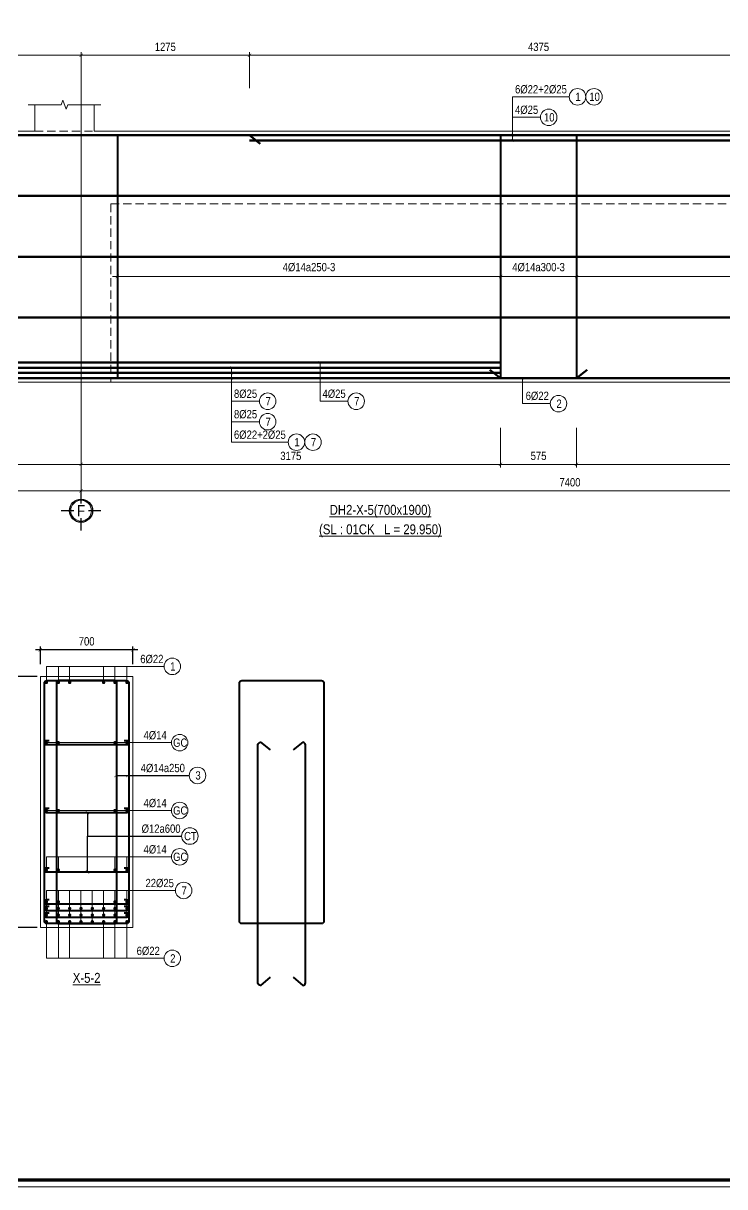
# Model space of a CAD drawing. Header units: millimetres. Extents: x 3014920 to 3563667, y -1638653 to -1356471.
# Drawn here: x 3093517 to 3098826, y -1600938 to -1592132 of the extents above; entities that cross this region are included whole.
import ezdxf
from ezdxf.enums import TextEntityAlignment as Align
from ezdxf.xclip import XClip

# ---------------------------------------------------------------- set-up
doc = ezdxf.new("R2010")
doc.units = ezdxf.units.MM
doc.header["$MEASUREMENT"] = 0
doc.header["$XCLIPFRAME"] = 0
doc.header["$PDMODE"] = 2
for name, pattern in [('6 TANG DIEN HINH 14-15$0$ACAD_ISO10W100', [18, 12, -3, 0, -3]), ('ACAD_ISO04W100', [30, 24, -3, 0, -3]), ('HIDDEN', [0.375, 0.25, -0.125])]:
    doc.linetypes.add(name, pattern=pattern)
doc.layers.get('0').update_dxf_attribs({"lineweight": 9})
doc.layers.get('Defpoints').update_dxf_attribs({"color": 10, "lineweight": 0})
for name, color, linetype, lineweight in [('2', 2, 'Continuous', 20), ('CDAI', 21, 'Continuous', 40), ('CTHEP', 50, 'Continuous', 50), ('DBAO', 90, 'Continuous', 13), ('DGIONG', 130, 'Continuous', 13), ('KTH', 154, 'Continuous', 9), ('Net khuat', 8, 'HIDDEN', 13), ('TEXT', 7, 'Continuous', 15), ('TRUC', 251, 'ACAD_ISO04W100', 9)]:
    doc.layers.add(name, color=color, linetype=linetype, lineweight=lineweight)
doc.layers.add('8', color=8, linetype='Continuous')
doc.styles.add('HELVECONDENSE', font='VHELVCN_0.TTF')
doc.styles.add('Star-HelCon', font='VHELVCN_0.TTF')
doc.styles.add('TTP-HelCon', font='VHELVCN_0.TTF')
doc.styles.add('VNI-HELVE-CONDENSE', font='VHELVCN_0.TTF')
doc.dimstyles.new('kc-25', dxfattribs={"dimtxt": 62.5, "dimasz": 20, "dimexe": 20, "dimexo": 50, "dimgap": 25, "dimtad": 3, "dimdec": 0, "dimzin": 0, "dimdsep": 46, "dimtxsty": 'VNI-HELVE-CONDENSE', "dimblk": 'DIM', "dimcen": 2.5, "dimclrd": 256, "dimclre": 154, "dimclrt": 7, "dimaunit": 1, "dimadec": 0, "dimazin": 0, "dimtfac": 1, "dimtdec": 0, "dimtix": 1, "dimtmove": 0, "dimatfit": 3, "dimldrblk": 'DOT', "dimfxl": 1, "dimtolj": 1, "dimtzin": 0, "dimarcsym": 0})
doc.dimstyles.new('TTP-25', dxfattribs={"dimscale": 25, "dimtxt": 2.5, "dimasz": 1, "dimexe": 1, "dimexo": 1, "dimgap": 0.09, "dimtad": 0, "dimdec": 4, "dimrnd": 1, "dimzin": 9, "dimdsep": 46, "dimtxsty": 'TTP-HelCon', "dimblk": 'ARCHTICK', "dimcen": 0.09, "dimdle": 1.5, "dimclrd": 256, "dimclre": 256, "dimclrt": 7, "dimadec": 0, "dimazin": 0, "dimtfac": 1, "dimtdec": 4, "dimtmove": 0, "dimatfit": 3, "dimldrblk": 'ARCHTICK', "dimfxl": 1, "dimtvp": 1, "dimtolj": 1, "dimtzin": 0, "dimarcsym": 0})

# ---------------------------------------------------------------- blocks, each defined once
blk = doc.blocks.new('_ArchTick')
at = {"color": 0, "linetype": 'ByBlock', "const_width": 0.15}
blk.add_lwpolyline([(-0.5, -0.5), (0.5, 0.5)], dxfattribs=at)
blk = doc.blocks.new('*D1240')
at = {"layer": 'Defpoints', "color": 0, "transparency": 16777216}
for p in [(22800, -775), (33250, -775), (33250, -1276)]:
    blk.add_point(p, dxfattribs=at)
at = {"layer": 'KTH', "lineweight": -2, "transparency": 16777216}
for p, q in [((22800, -800), (22800, -1301)), ((33250, -800), (33250, -1301)), ((22762.5, -1276), (33287.5, -1276))]:
    blk.add_line(p, q, dxfattribs=at)
at = {"layer": 'KTH', "lineweight": -2, "transparency": 16777216, "xscale": 25, "yscale": 25, "zscale": 25, "rotation": 180}
blk.add_blockref('_ArchTick', (22800, -1276), dxfattribs=at)
at = {"layer": 'KTH', "lineweight": -2, "transparency": 16777216, "xscale": 25, "yscale": 25, "zscale": 25}
blk.add_blockref('_ArchTick', (33250, -1276), dxfattribs=at)
at = {"layer": 'KTH', "color": 7, "transparency": 16777216, "insert": (28025, -1212.2), "char_height": 62.5, "attachment_point": 5, "style": 'TTP-HelCon'}
blk.add_mtext('\\A1;10450', dxfattribs=at)
blk = doc.blocks.new('*D1246')
at = {"layer": 'Defpoints', "color": 0, "transparency": 16777216}
for p in [(39200, -775), (48700, -775), (48700, -1276)]:
    blk.add_point(p, dxfattribs=at)
at = {"layer": 'KTH', "lineweight": -2, "transparency": 16777216}
for p, q in [((39200, -800), (39200, -1301)), ((48700, -800), (48700, -1301)), ((39162.5, -1276), (48737.5, -1276))]:
    blk.add_line(p, q, dxfattribs=at)
at = {"layer": 'KTH', "lineweight": -2, "transparency": 16777216, "xscale": 25, "yscale": 25, "zscale": 25, "rotation": 180}
blk.add_blockref('_ArchTick', (39200, -1276), dxfattribs=at)
at = {"layer": 'KTH', "lineweight": -2, "transparency": 16777216, "xscale": 25, "yscale": 25, "zscale": 25}
blk.add_blockref('_ArchTick', (48700, -1276), dxfattribs=at)
at = {"layer": 'KTH', "color": 7, "transparency": 16777216, "insert": (43950, -1212.2), "char_height": 62.5, "attachment_point": 5, "style": 'TTP-HelCon'}
blk.add_mtext('\\A1;9500', dxfattribs=at)
blk = doc.blocks.new('*D2523')
at = {"layer": 'Defpoints', "color": 0, "transparency": 16777216}
for p in [(19650, -124.5), (23300, -124.5), (23300, -425.5)]:
    blk.add_point(p, dxfattribs=at)
at = {"layer": 'KTH', "lineweight": -2, "transparency": 16777216}
for p, q in [((19650, -149.5), (19650, -450.5)), ((23300, -149.5), (23300, -450.5)), ((19612.5, -425.5), (23337.5, -425.5))]:
    blk.add_line(p, q, dxfattribs=at)
at = {"layer": 'KTH', "lineweight": -2, "transparency": 16777216, "xscale": 25, "yscale": 25, "zscale": 25, "rotation": 180}
blk.add_blockref('_ArchTick', (19650, -425.5), dxfattribs=at)
at = {"layer": 'KTH', "lineweight": -2, "transparency": 16777216, "xscale": 25, "yscale": 25, "zscale": 25}
blk.add_blockref('_ArchTick', (23300, -425.5), dxfattribs=at)
at = {"layer": 'KTH', "color": 7, "transparency": 16777216, "insert": (21475, -361.7), "char_height": 62.5, "attachment_point": 5, "style": 'TTP-HelCon'}
blk.add_mtext('\\A1;3650', dxfattribs=at)
blk = doc.blocks.new('DIM')
h = blk.add_hatch(color=1)
h.paths.add_polyline_path([(0.49, 0.29, 1), (0.29, 0.49), (-0.19, 0), (0.19, 0)])
h.paths.add_polyline_path([(0.19, 0), (-0.19, 0), (-0.49, -0.29, 1), (-0.29, -0.49)])
at = {"color": 9}
for p, q in [((-0.19, 0), (-1.5, 0)), ((0.19, 0), (1.5, 0))]:
    blk.add_line(p, q, dxfattribs=at)
at = {"color": 1}
for p, q in [((-0.49, -0.29), (0.29, 0.49)), ((-0.29, -0.49), (0.49, 0.29)), ((-0.19, 0), (0.19, 0))]:
    blk.add_line(p, q, dxfattribs=at)
blk.add_arc((-0.39, -0.39), 0.138, 135, 315, dxfattribs=at)
blk = doc.blocks.new('*D2511')
at = {"layer": 'Defpoints', "color": 0, "transparency": 16777216}
for p in [(15900, 2670), (14225, 2395.9), (15900, 2395.9)]:
    blk.add_point(p, dxfattribs=at)
at = {"layer": 'KTH', "lineweight": -2, "transparency": 16777216}
for p, q in [((14187.5, 2670), (15937.5, 2670)), ((14225, 2420.9), (14225, 2695)), ((15900, 2420.9), (15900, 2695))]:
    blk.add_line(p, q, dxfattribs=at)
at = {"layer": 'KTH', "lineweight": -2, "transparency": 16777216, "xscale": 25, "yscale": 25, "zscale": 25, "rotation": 180}
blk.add_blockref('_ArchTick', (14225, 2670), dxfattribs=at)
at = {"layer": 'KTH', "lineweight": -2, "transparency": 16777216, "xscale": 25, "yscale": 25, "zscale": 25}
blk.add_blockref('_ArchTick', (15900, 2670), dxfattribs=at)
at = {"layer": 'KTH', "color": 7, "transparency": 16777216, "insert": (15062.5, 2733.8), "char_height": 62.5, "attachment_point": 5, "style": 'TTP-HelCon'}
blk.add_mtext('\\A1;1675', dxfattribs=at)
blk = doc.blocks.new('*D2512')
at = {"layer": 'Defpoints', "color": 0, "transparency": 16777216}
for p in [(17175, 2670), (17175, 2395.9), (21550, 2395.9)]:
    blk.add_point(p, dxfattribs=at)
at = {"layer": 'KTH', "lineweight": -2, "transparency": 16777216}
for p, q in [((21587.5, 2670), (17137.5, 2670)), ((17175, 2420.9), (17175, 2695)), ((21550, 2420.9), (21550, 2695))]:
    blk.add_line(p, q, dxfattribs=at)
at = {"layer": 'KTH', "lineweight": -2, "transparency": 16777216, "xscale": 25, "yscale": 25, "zscale": 25, "rotation": 180}
blk.add_blockref('_ArchTick', (17175, 2670), dxfattribs=at)
at = {"layer": 'KTH', "lineweight": -2, "transparency": 16777216, "xscale": 25, "yscale": 25, "zscale": 25}
blk.add_blockref('_ArchTick', (21550, 2670), dxfattribs=at)
at = {"layer": 'KTH', "color": 7, "transparency": 16777216, "insert": (19362.5, 2733.8), "char_height": 62.5, "attachment_point": 5, "style": 'TTP-HelCon'}
blk.add_mtext('\\A1;4375', dxfattribs=at)
blk = doc.blocks.new('*D2513')
at = {"layer": 'Defpoints', "color": 0, "transparency": 16777216}
for p in [(19075, 1493.1), (19650, 1493.1), (19075, 995.9)]:
    blk.add_point(p, dxfattribs=at)
at = {"layer": 'KTH', "lineweight": -2, "transparency": 16777216}
for p, q in [((19075, 1468.1), (19075, 970.9)), ((19650, 1468.1), (19650, 970.9)), ((19687.5, 995.9), (19037.5, 995.9))]:
    blk.add_line(p, q, dxfattribs=at)
at = {"layer": 'KTH', "lineweight": -2, "transparency": 16777216, "xscale": 25, "yscale": 25, "zscale": 25, "rotation": 180}
blk.add_blockref('_ArchTick', (19075, 995.9), dxfattribs=at)
at = {"layer": 'KTH', "lineweight": -2, "transparency": 16777216, "xscale": 25, "yscale": 25, "zscale": 25}
blk.add_blockref('_ArchTick', (19650, 995.9), dxfattribs=at)
at = {"layer": 'KTH', "color": 7, "transparency": 16777216, "insert": (19362.5, 1065.9), "char_height": 62.5, "attachment_point": 5, "style": 'TTP-HelCon'}
blk.add_mtext('\\A1;4Þ14a300-3', dxfattribs=at)
blk = doc.blocks.new('*D2515')
at = {"layer": 'Defpoints', "color": 0, "transparency": 16777216}
for p in [(19650, 1493.1), (22550, 1493.1), (19650, 995.9)]:
    blk.add_point(p, dxfattribs=at)
at = {"layer": 'KTH', "lineweight": -2, "transparency": 16777216}
for p, q in [((19650, 1468.1), (19650, 970.9)), ((22550, 1468.1), (22550, 970.9)), ((22587.5, 995.9), (19612.5, 995.9))]:
    blk.add_line(p, q, dxfattribs=at)
at = {"layer": 'KTH', "lineweight": -2, "transparency": 16777216, "xscale": 25, "yscale": 25, "zscale": 25, "rotation": 180}
blk.add_blockref('_ArchTick', (19650, 995.9), dxfattribs=at)
at = {"layer": 'KTH', "lineweight": -2, "transparency": 16777216, "xscale": 25, "yscale": 25, "zscale": 25}
blk.add_blockref('_ArchTick', (22550, 995.9), dxfattribs=at)
at = {"layer": 'KTH', "color": 7, "transparency": 16777216, "insert": (21100, 1065.9), "char_height": 62.5, "attachment_point": 5, "style": 'TTP-HelCon'}
blk.add_mtext('\\A1;4Þ14a250-3', dxfattribs=at)
blk = doc.blocks.new('*D2487')
at = {"layer": 'Defpoints', "color": 0, "transparency": 16777216}
for p in [(12325, -124.5), (15900, -124.5), (12325, -425.5)]:
    blk.add_point(p, dxfattribs=at)
at = {"layer": 'KTH', "lineweight": -2, "transparency": 16777216}
for p, q in [((12325, -149.5), (12325, -450.5)), ((15900, -149.5), (15900, -450.5)), ((15937.5, -425.5), (12287.5, -425.5))]:
    blk.add_line(p, q, dxfattribs=at)
at = {"layer": 'KTH', "lineweight": -2, "transparency": 16777216, "xscale": 25, "yscale": 25, "zscale": 25, "rotation": 180}
blk.add_blockref('_ArchTick', (12325, -425.5), dxfattribs=at)
at = {"layer": 'KTH', "lineweight": -2, "transparency": 16777216, "xscale": 25, "yscale": 25, "zscale": 25}
blk.add_blockref('_ArchTick', (15900, -425.5), dxfattribs=at)
at = {"layer": 'KTH', "color": 7, "transparency": 16777216, "insert": (14112.5, -361.7), "char_height": 62.5, "attachment_point": 5, "style": 'TTP-HelCon'}
blk.add_mtext('\\A1;3575', dxfattribs=at)
blk = doc.blocks.new('*D2489')
at = {"layer": 'Defpoints', "color": 0, "transparency": 16777216}
for p in [(15900, -124.5), (19075, -124.5), (19075, -425.5)]:
    blk.add_point(p, dxfattribs=at)
at = {"layer": 'KTH', "lineweight": -2, "transparency": 16777216}
for p, q in [((15900, -149.5), (15900, -450.5)), ((19075, -149.5), (19075, -450.5)), ((15862.5, -425.5), (19112.5, -425.5))]:
    blk.add_line(p, q, dxfattribs=at)
at = {"layer": 'KTH', "lineweight": -2, "transparency": 16777216, "xscale": 25, "yscale": 25, "zscale": 25, "rotation": 180}
blk.add_blockref('_ArchTick', (15900, -425.5), dxfattribs=at)
at = {"layer": 'KTH', "lineweight": -2, "transparency": 16777216, "xscale": 25, "yscale": 25, "zscale": 25}
blk.add_blockref('_ArchTick', (19075, -425.5), dxfattribs=at)
at = {"layer": 'KTH', "color": 7, "transparency": 16777216, "insert": (17487.5, -361.7), "char_height": 62.5, "attachment_point": 5, "style": 'TTP-HelCon'}
blk.add_mtext('\\A1;3175', dxfattribs=at)
blk = doc.blocks.new('*D2490')
at = {"layer": 'Defpoints', "color": 0, "transparency": 16777216}
for p in [(9500, -124.5), (15900, -124.5), (15900, -625.5)]:
    blk.add_point(p, dxfattribs=at)
at = {"layer": 'KTH', "lineweight": -2, "transparency": 16777216}
for p, q in [((9500, -149.5), (9500, -650.5)), ((15900, -149.5), (15900, -650.5)), ((9462.5, -625.5), (15937.5, -625.5))]:
    blk.add_line(p, q, dxfattribs=at)
at = {"layer": 'KTH', "lineweight": -2, "transparency": 16777216, "xscale": 25, "yscale": 25, "zscale": 25, "rotation": 180}
blk.add_blockref('_ArchTick', (9500, -625.5), dxfattribs=at)
at = {"layer": 'KTH', "lineweight": -2, "transparency": 16777216, "xscale": 25, "yscale": 25, "zscale": 25}
blk.add_blockref('_ArchTick', (15900, -625.5), dxfattribs=at)
at = {"layer": 'KTH', "color": 7, "transparency": 16777216, "insert": (12700, -561.6), "char_height": 62.5, "attachment_point": 5, "style": 'TTP-HelCon'}
blk.add_mtext('\\A1;6400', dxfattribs=at)
blk = doc.blocks.new('dau truc')
blk.add_circle((0, 0), 180)
at = {"layer": '8'}
for p, q in [((0, 127), (0, 345)), ((-127, 0), (-345, 0)), ((0, -345), (0, -127)), ((345, 0), (127, 0))]:
    blk.add_line(p, q, dxfattribs=at)
blk.add_circle((0, 0), 200, dxfattribs=at)
at = {"layer": 'TEXT', "style": 'HELVECONDENSE'}
blk.add_attdef('A', text='', height=233, dxfattribs=at).set_placement((0, 0), align=Align.MIDDLE)
blk = doc.blocks.new('*D2499')
at = {"layer": 'Defpoints', "color": 0, "transparency": 16777216}
for p in [(17175, 2670), (15900, 2395.9), (17175, 2395.9)]:
    blk.add_point(p, dxfattribs=at)
at = {"layer": 'KTH', "lineweight": -2, "transparency": 16777216}
for p, q in [((15862.5, 2670), (17212.5, 2670)), ((15900, 2420.9), (15900, 2695)), ((17175, 2420.9), (17175, 2695))]:
    blk.add_line(p, q, dxfattribs=at)
at = {"layer": 'KTH', "lineweight": -2, "transparency": 16777216, "xscale": 25, "yscale": 25, "zscale": 25, "rotation": 180}
blk.add_blockref('_ArchTick', (15900, 2670), dxfattribs=at)
at = {"layer": 'KTH', "lineweight": -2, "transparency": 16777216, "xscale": 25, "yscale": 25, "zscale": 25}
blk.add_blockref('_ArchTick', (17175, 2670), dxfattribs=at)
at = {"layer": 'KTH', "color": 7, "transparency": 16777216, "insert": (16537.5, 2733.8), "char_height": 62.5, "attachment_point": 5, "style": 'TTP-HelCon'}
blk.add_mtext('\\A1;1275', dxfattribs=at)
blk = doc.blocks.new('*D2502')
at = {"layer": 'Defpoints', "color": 0, "transparency": 16777216}
for p in [(16175, 1493.1), (19075, 1493.1), (19075, 995.9)]:
    blk.add_point(p, dxfattribs=at)
at = {"layer": 'KTH', "lineweight": -2, "transparency": 16777216}
for p, q in [((16175, 1468.1), (16175, 970.9)), ((19075, 1468.1), (19075, 970.9)), ((16137.5, 995.9), (19112.5, 995.9))]:
    blk.add_line(p, q, dxfattribs=at)
at = {"layer": 'KTH', "lineweight": -2, "transparency": 16777216, "xscale": 25, "yscale": 25, "zscale": 25, "rotation": 180}
blk.add_blockref('_ArchTick', (16175, 995.9), dxfattribs=at)
at = {"layer": 'KTH', "lineweight": -2, "transparency": 16777216, "xscale": 25, "yscale": 25, "zscale": 25}
blk.add_blockref('_ArchTick', (19075, 995.9), dxfattribs=at)
at = {"layer": 'KTH', "color": 7, "transparency": 16777216, "insert": (17625, 1065.9), "char_height": 62.5, "attachment_point": 5, "style": 'TTP-HelCon'}
blk.add_mtext('\\A1;4Þ14a250-3', dxfattribs=at)
blk = doc.blocks.new('*D2507')
at = {"layer": 'Defpoints', "color": 0, "transparency": 16777216}
for p in [(19075, -124.5), (19650, -124.5), (19075, -425.5)]:
    blk.add_point(p, dxfattribs=at)
at = {"layer": 'KTH', "lineweight": -2, "transparency": 16777216}
for p, q in [((19075, -149.5), (19075, -450.5)), ((19650, -149.5), (19650, -450.5)), ((19687.5, -425.5), (19037.5, -425.5))]:
    blk.add_line(p, q, dxfattribs=at)
at = {"layer": 'KTH', "lineweight": -2, "transparency": 16777216, "xscale": 25, "yscale": 25, "zscale": 25, "rotation": 180}
blk.add_blockref('_ArchTick', (19075, -425.5), dxfattribs=at)
at = {"layer": 'KTH', "lineweight": -2, "transparency": 16777216, "xscale": 25, "yscale": 25, "zscale": 25}
blk.add_blockref('_ArchTick', (19650, -425.5), dxfattribs=at)
at = {"layer": 'KTH', "color": 7, "transparency": 16777216, "insert": (19362.5, -361.7), "char_height": 62.5, "attachment_point": 5, "style": 'TTP-HelCon'}
blk.add_mtext('\\A1;575', dxfattribs=at)
blk = doc.blocks.new('*D2524')
at = {"layer": 'Defpoints', "color": 0, "transparency": 16777216}
for p in [(15900, -124.5), (23300, -124.5), (15900, -625.5)]:
    blk.add_point(p, dxfattribs=at)
at = {"layer": 'KTH', "lineweight": -2, "transparency": 16777216}
for p, q in [((15900, -149.5), (15900, -650.5)), ((23300, -149.5), (23300, -650.5)), ((23337.5, -625.5), (15862.5, -625.5))]:
    blk.add_line(p, q, dxfattribs=at)
at = {"layer": 'KTH', "lineweight": -2, "transparency": 16777216, "xscale": 25, "yscale": 25, "zscale": 25, "rotation": 180}
blk.add_blockref('_ArchTick', (15900, -625.5), dxfattribs=at)
at = {"layer": 'KTH', "lineweight": -2, "transparency": 16777216, "xscale": 25, "yscale": 25, "zscale": 25}
blk.add_blockref('_ArchTick', (23300, -625.5), dxfattribs=at)
at = {"layer": 'KTH', "color": 7, "transparency": 16777216, "insert": (19600, -561.6), "char_height": 62.5, "attachment_point": 5, "style": 'TTP-HelCon'}
blk.add_mtext('\\A1;7400', dxfattribs=at)
blk = doc.blocks.new('*D1161')
at = {"layer": 'Defpoints', "color": 0, "ltscale": 500, "transparency": 16777216}
for p in [(3093646.6, -1597076.5), (3093438.4, -1598976.5), (3093646.6, -1598976.5)]:
    blk.add_point(p, dxfattribs=at)
at = {"layer": 'KTH', "lineweight": -2, "ltscale": 500, "transparency": 16777216}
for p, q in [((3093438.4, -1597039), (3093438.4, -1599014)), ((3093621.6, -1597076.5), (3093413.4, -1597076.5)), ((3093621.6, -1598976.5), (3093413.4, -1598976.5))]:
    blk.add_line(p, q, dxfattribs=at)
at = {"layer": 'KTH', "lineweight": -2, "ltscale": 500, "transparency": 16777216, "xscale": 25, "yscale": 25, "zscale": 25}
for p, rotation in [((3093438.4, -1597076.5), 90), ((3093438.4, -1598976.5), 270)]:
    blk.add_blockref('_ArchTick', p, dxfattribs=dict(at, rotation=rotation))
at = {"layer": 'KTH', "color": 7, "ltscale": 500, "transparency": 16777216, "insert": (3093374.6, -1598026.5), "char_height": 62.5, "attachment_point": 5, "rotation": 90, "style": 'TTP-HelCon'}
blk.add_mtext('\\A1;1900', dxfattribs=at)
blk = doc.blocks.new('*D1162')
at = {"layer": 'Defpoints', "color": 0, "ltscale": 500, "transparency": 16777216}
for p in [(3093646.6, -1596874.3), (3093646.6, -1597007.5), (3094346.6, -1597007.5)]:
    blk.add_point(p, dxfattribs=at)
at = {"layer": 'KTH', "lineweight": -2, "ltscale": 500, "transparency": 16777216}
for p, q in [((3094384.1, -1596874.3), (3093609.1, -1596874.3)), ((3093646.6, -1596982.5), (3093646.6, -1596849.3)), ((3094346.6, -1596982.5), (3094346.6, -1596849.3))]:
    blk.add_line(p, q, dxfattribs=at)
at = {"layer": 'KTH', "lineweight": -2, "ltscale": 500, "transparency": 16777216, "xscale": 25, "yscale": 25, "zscale": 25, "rotation": 180}
blk.add_blockref('_ArchTick', (3093646.6, -1596874.3), dxfattribs=at)
at = {"layer": 'KTH', "lineweight": -2, "ltscale": 500, "transparency": 16777216, "xscale": 25, "yscale": 25, "zscale": 25}
blk.add_blockref('_ArchTick', (3094346.6, -1596874.3), dxfattribs=at)
at = {"layer": 'KTH', "color": 7, "ltscale": 500, "transparency": 16777216, "insert": (3093996.6, -1596810.4), "char_height": 62.5, "attachment_point": 5, "style": 'TTP-HelCon'}
blk.add_mtext('\\A1;700', dxfattribs=at)
blk = doc.blocks.new('CHG_XX_Khung ten')
blk.add_lwpolyline([(15, 579), (826, 579), (826, 15), (15, 15)], close=True)
at = {"color": 4, "linetype": 'Continuous', "const_width": 1}
blk.add_lwpolyline([(17, 577), (824, 577), (824, 17), (17, 17)], close=True, dxfattribs=at)
blk = doc.blocks.new('2X-6')
at = {"layer": 'CTHEP'}
blk.add_line((62408.63368, 325.00001), (-295.8093, 325), dxfattribs=at)
for points in [[(-320.00014, 595.00141), (-320.00014, 795), (62463.59072, 795)], [(-320.00014, -145), (62469.99431, -144.99999), (62469.99431, -144.99999)]]:
    blk.add_lwpolyline(points, dxfattribs=at)
at = {"layer": 'KTH'}
for base, p1, p2, picture, middle in [((33250.00181, -1276), (22800.00181, -775), (33250.00181, -775), '*D1240', (28025.00181, -1212.16666)), ((48700.00181, -1276), (39200.00181, -775), (48700.00181, -775), '*D1246', (43950.00181, -1212.16666))]:
    dim = blk.add_linear_dim(base=base, p1=p1, p2=p2, angle=180, dimstyle='TTP-25', override={"dimtmove": 1}, dxfattribs=at)
    dim.commit()
    dim.dimension.update_dxf_attribs({"geometry": picture, "text_midpoint": middle})
blk = doc.blocks.new('2X-5')
at = {"layer": 'CDAI'}
for points in [[(16175.00001, 2065.94563), (16175.00001, 225.94563)], [(19075.00001, 2065.94563), (19075.00001, 225.94563)], [(19649.99999, 2065.94563), (19649.99999, 225.94564)], [(19649.99999, 2065.94563), (19649.99999, 225.94563)]]:
    blk.add_lwpolyline(points, dxfattribs=at)
at = {"layer": 'CTHEP'}
for p, q in [((17256.4259, 2001.42013), (17175.00001, 2065.94563)), ((23166.24997, 1605.94564), (-6549.3098, 1605.94563)), ((23166.59054, 1145.94564), (-6551.10276, 1145.94563)), ((23166.59054, 685.94564), (-6551.10276, 685.94563)), ((18993.57411, 290.47113), (19075.00001, 225.94563)), ((19731.42589, 290.47112), (19649.99999, 225.94563))]:
    blk.add_line(p, q, dxfattribs=at)
for points in [[(-6618.1943, 2065.94563), (23263.03284, 2065.94563)], [(17175.00001, 2025.94563), (21549.99999, 2025.94563)], [(-6625.45988, 225.94563), (23270, 225.94564), (23270, 925.94564)], [(12325.00001, 345.94563), (19075.00001, 345.94563)], [(12325.00001, 305.94563), (19075.00001, 305.94563)], [(12325.00001, 265.94563), (19075.00001, 265.94563)]]:
    blk.add_lwpolyline(points, dxfattribs=at)
at = {"layer": 'DBAO', "linetype": 'Continuous'}
for p, q in [((15550.0075, 2295.94563), (15550.0075, 2095.94563)), ((16000, 2295.94563), (16000, 2095.94563)), ((8225, 2095.94563), (15550.0075, 2095.94563)), ((16000, 2095.94563), (23300, 2095.94563))]:
    blk.add_line(p, q, dxfattribs=at)
at = {"layer": 'DBAO', "linetype": 'Continuous', "flags": 128}
blk.add_lwpolyline([(-6499.9997, 2095.94563), (-6650.00163, 2095.94563), (-6650.00163, 195.94563), (23300, 195.94563), (23300, 2095.94563)], dxfattribs=at)
at = {"layer": 'DGIONG', "linetype": 'Continuous', "flags": 128}
blk.add_lwpolyline([(16050, 2295.94563), (15799.99625, 2295.94563), (15787.49625, 2261.60216), (15762.49625, 2330.2891), (15749.99625, 2295.94563), (15499.9925, 2295.94563)], dxfattribs=at)
at = {"layer": 'DGIONG'}
for centre in [(19657.33319, 2355.98696), (19782.33319, 2355.98696), (19439.44369, 2201.00596), (17312.23214, 52.0143), (17982.4422, 52.0143), (19513.62449, 33.90137), (17312.23201, -102.96671), (17530.12151, -257.94771), (17655.12151, -257.94771)]:
    blk.add_circle(centre, 62.5, dxfattribs=at)
at = {"layer": 'Net khuat', "ltscale": 250}
for p, q in [((15550.0075, 2095.94563), (15999.9925, 2095.94563)), ((15999.9925, 2095.94563), (16000, 2095.94563)), ((16125.00001, 1545.94563), (22599.99999, 1545.94563)), ((16125.00001, 1545.94563), (16125.00001, 195.94563))]:
    blk.add_line(p, q, dxfattribs=at)
at = {"layer": 'TRUC', "linetype": '6 TANG DIEN HINH 14-15$0$ACAD_ISO10W100', "ltscale": 1250}
blk.add_lwpolyline([(15899.99489, 2677.74879), (15899.99489, -625.47787)], dxfattribs=at)
at = {"layer": '2', "ltscale": 300}
ref = blk.add_blockref('dau truc', (15900, -776.34241), dxfattribs=dict(at, xscale=0.4367131295148283, yscale=0.4367131295148283, zscale=0.4367131295148283))
ref.add_attrib('A', 'F', dxfattribs={"layer": 'TEXT', "height": 87.5, "style": 'HELVECONDENSE'}).set_placement((15900, -776.34241), align=Align.MIDDLE)
at = {"layer": 'TEXT', "style": 'TTP-HelCon'}
for s, p in [('6Þ22+2Þ25', (19184.52531, 2381.83991, 0)), ('4Þ25', (19184.52531, 2226.8589, 0)), ('8Þ25', (17057.31376, 77.86724, 0)), ('4Þ25', (17727.52382, 77.86724, 0)), ('6Þ22', (19265.13626, 61.79843, 0)), ('8Þ25', (17057.31363, -77.11376, 0)), ('6Þ22+2Þ25', (17057.31363, -232.09476, 0))]:
    blk.add_text(s, height=62.5, dxfattribs=at).set_placement(p)
at = {"layer": 'TEXT', "style": 'Star-HelCon'}
for s, p in [('1', (19661.49986, 2355.98696)), ('10', (19786.49986, 2355.98696)), ('10', (19443.61036, 2201.00596)), ('7', (17316.3988, 52.0143)), ('7', (17986.60886, 52.0143)), ('2', (19517.79116, 33.90137)), ('7', (17316.39867, -102.96671)), ('1', (17534.28817, -257.94771)), ('7', (17659.28817, -257.94771))]:
    blk.add_text(s, height=62.5, dxfattribs=at).set_placement(p, align=Align.MIDDLE)
at = {"layer": 'TEXT', "color": 6, "style": 'TTP-HelCon'}
for s, p in [('%%UDH2-X-5(700x1900)', (18165.73222, -807.52122)), ('%%U(SL : 01CK   L = 29.950)', (18165.73222, -954.41582))]:
    blk.add_text(s, height=75, dxfattribs=at).set_placement(p, align=Align.CENTER)
at = {"layer": 'KTH'}
for base, p1, p2, picture, middle in [((15899.99489, 2669.95024), (14225.00001, 2395.94563), (15899.99489, 2395.94563), '*D2511', (15062.49745, 2733.78357)), ((17175.00001, 2669.95024), (15899.99489, 2395.94563), (17175.00001, 2395.94563), '*D2499', (16537.49745, 2733.78357)), ((15899.99489, -625.47787), (9500, -124.47787), (15899.99489, -124.47787), '*D2490', (12699.99744, -561.64454)), ((12325.00001, -425.52213), (15899.99489, -124.47787), (12325.00001, -124.47787), '*D2487', (14112.49745, -361.6888)), ((19075.00001, -425.52213), (19649.99999, -124.47787), (19075.00001, -124.47787), '*D2507', (19362.5, -361.6888))]:
    dim = blk.add_linear_dim(base=base, p1=p1, p2=p2, angle=180, dimstyle='TTP-25', override={"dimtmove": 1}, dxfattribs=at)
    dim.commit()
    dim.dimension.update_dxf_attribs({"geometry": picture, "text_midpoint": middle})
for base, p1, p2, picture, middle in [((17175.00001, 2669.95024), (21549.99999, 2395.94563), (17175.00001, 2395.94563), '*D2512', (19362.5, 2733.78357)), ((19075.00001, -425.52213), (15899.99489, -124.47787), (19075.00001, -124.47787), '*D2489', (17487.49745, -361.6888)), ((15899.99489, -625.47787), (23300, -124.47787), (15899.99489, -124.47787), '*D2524', (19599.99744, -561.64454)), ((23300, -425.52213), (19649.99999, -124.47787), (23300, -124.47787), '*D2523', (21475, -361.6888))]:
    dim = blk.add_linear_dim(base=base, p1=p1, p2=p2, dimstyle='TTP-25', override={"dimtmove": 1}, dxfattribs=at)
    dim.commit()
    dim.dimension.update_dxf_attribs({"geometry": picture, "text_midpoint": middle})
dim = blk.add_linear_dim(base=(19075.00001, 995.94563), p1=(16175.00001, 1493.0823), p2=(19075.00001, 1493.0823), text='4Þ14a250-3', dimstyle='TTP-25', override={"dimtmove": 1}, dxfattribs=at)
dim.commit()
dim.dimension.update_dxf_attribs({"geometry": '*D2502', "text_midpoint": (17625.00001, 1065.8623)})
for base, p1, p2, text, picture, middle in [((19075.00001, 995.94563), (19649.99999, 1493.0823), (19075.00001, 1493.0823), '4Þ14a300-3', '*D2513', (19362.5, 1065.8623)), ((19649.99999, 995.94563), (22549.99999, 1493.0823), (19649.99999, 1493.0823), '4Þ14a250-3', '*D2515', (21099.99999, 1065.8623))]:
    dim = blk.add_linear_dim(base=base, p1=p1, p2=p2, angle=180, text=text, dimstyle='TTP-25', override={"dimtmove": 1}, dxfattribs=at)
    dim.commit()
    dim.dimension.update_dxf_attribs({"geometry": picture, "text_midpoint": middle})
at = {"layer": 'DGIONG'}
for points in [[(19166.0136, 2065.94563), (19166.01328, 2355.98696), (19594.83319, 2355.98696)], [(19166.01364, 2025.94563), (19166.01328, 2201.00596), (19376.94369, 2201.00596)], [(17038.80196, 265.94563), (17038.8016, -102.96671), (17249.73201, -102.96671)], [(17038.80199, 305.94563), (17038.80173, 52.0143), (17249.73214, 52.0143)], [(17709.01205, 345.94563), (17709.01179, 52.0143), (17919.9422, 52.0143)], [(17038.80191, 225.94563), (17038.8016, -257.94771), (17467.62151, -257.94771)], [(19242.12449, 225.94563), (19242.12423, 33.90137), (19451.12449, 33.90137)]]:
    blk.add_leader(points, dimstyle='kc-25', override={"dimtad": 0, "dimldrblk": 'ArchTick', "dimfxl": 100, "dimarcsym": 1}, dxfattribs=at)

msp = doc.modelspace()

# ---------------------------------------------------------------- linework, layer by layer
at = {"layer": 'CDAI', "elevation": 0}
for points in [[(3093695.39599, -1597106.5298), (3094297.89599, -1597106.5298, -0.4142135624), (3094316.64599, -1597125.2798), (3094316.64599, -1598927.7798, -0.4142135624), (3094297.89599, -1598946.5298), (3093695.39599, -1598946.5298, -0.4142135624), (3093676.64599, -1598927.7798), (3093676.64599, -1597125.2798, -0.4142135624)], [(3094207.1817, -1597106.5298), (3093786.11027, -1597106.5298, 0.4142135624), (3093767.36027, -1597125.2798), (3093767.36027, -1598927.7798, 0.4142135624), (3093786.11027, -1598946.5298), (3094207.1817, -1598946.5298, 0.4142135624), (3094225.9317, -1598927.7798), (3094225.9317, -1597125.2798, 0.4142135624)], [(3095171.23099, -1597106.5298), (3095773.73099, -1597106.5298, -0.4142135624), (3095792.48099, -1597125.2798), (3095792.48099, -1598927.7798, -0.4142135624), (3095773.73099, -1598946.5298), (3095171.23099, -1598946.5298, -0.4142135624), (3095152.48099, -1598927.7798), (3095152.48099, -1597125.2798, -0.4142135624)]]:
    msp.add_lwpolyline(points, format="xyb", close=True, dxfattribs=at)
for points in [[(3093713.56598, -1597561.79972), (3093691.64599, -1597561.79972, 0.4142135624), (3093676.64599, -1597576.79972), (3093676.64599, -1597576.79972, 0.4142135624), (3093691.64599, -1597591.79972), (3094301.64599, -1597591.79972, 0.4142135624), (3094316.64599, -1597576.79972), (3094316.64599, -1597576.79972, 0.4142135624), (3094301.64599, -1597561.79972), (3094279.726, -1597561.79972)], [(3095384.78784, -1599351.26753), (3095311.94528, -1599414.20095, -0.4142135624), (3095293.19528, -1599395.45095), (3095293.19528, -1597592.95095, -0.4142135624), (3095311.94528, -1597574.20095), (3095384.78784, -1597630.60572)], [(3095560.17415, -1599351.26753), (3095633.01671, -1599414.20095, 0.4142135624), (3095651.76671, -1599395.45095), (3095651.76671, -1597592.95095, 0.4142135624), (3095633.01671, -1597574.20095), (3095560.17415, -1597630.60572)], [(3093713.56598, -1598075.13306), (3093691.64599, -1598075.13306, 0.4142135624), (3093676.64599, -1598090.13306), (3093676.64599, -1598090.13306, 0.4142135624), (3093691.64599, -1598105.13306), (3094301.64599, -1598105.13306, 0.4142135624), (3094316.64599, -1598090.13306), (3094316.64599, -1598090.13306, 0.4142135624), (3094301.64599, -1598075.13306), (3094279.726, -1598075.13306)], [(3093713.56598, -1598525.46639), (3093691.64599, -1598525.46639, 0.4142135624), (3093676.64599, -1598540.46639), (3093676.64599, -1598540.46639, 0.4142135624), (3093691.64599, -1598555.46639), (3094301.64599, -1598555.46639, 0.4142135624), (3094316.64599, -1598540.46639), (3094316.64599, -1598540.46639, 0.4142135624), (3094301.64599, -1598525.46639), (3094279.726, -1598525.46639)], [(3093713.56598, -1598766.5298), (3093691.64599, -1598766.5298, 0.4142135624), (3093676.64599, -1598781.5298), (3093676.64599, -1598781.5298, 0.4142135624), (3093691.64599, -1598796.5298), (3094301.64599, -1598796.5298, 0.4142135624), (3094316.64599, -1598781.5298), (3094316.64599, -1598781.5298, 0.4142135624), (3094301.64599, -1598766.5298), (3094279.726, -1598766.5298)], [(3093713.56598, -1598816.5298), (3093691.64599, -1598816.5298, 0.4142135624), (3093676.64599, -1598831.5298), (3093676.64599, -1598831.5298, 0.4142135624), (3093691.64599, -1598846.5298), (3094301.64599, -1598846.5298, 0.4142135624), (3094316.64599, -1598831.5298), (3094316.64599, -1598831.5298, 0.4142135624), (3094301.64599, -1598816.5298), (3094279.726, -1598816.5298)], [(3093713.56598, -1598866.5298), (3093691.64599, -1598866.5298, 0.4142135624), (3093676.64599, -1598881.5298), (3093676.64599, -1598881.5298, 0.4142135624), (3093691.64599, -1598896.5298), (3094301.64599, -1598896.5298, 0.4142135624), (3094316.64599, -1598881.5298), (3094316.64599, -1598881.5298, 0.4142135624), (3094301.64599, -1598866.5298), (3094279.726, -1598866.5298)]]:
    msp.add_lwpolyline(points, format="xyb", dxfattribs=at)
at = {"layer": 'CTHEP', "const_width": 12.5, "elevation": 0}
for points in [[(3093685.39599, -1597121.5298, 1), (3093697.89599, -1597121.5298, 1)], [(3093776.11027, -1597121.5298, -1), (3093788.61027, -1597121.5298, -1)], [(3093861.82456, -1597121.5298, -1), (3093874.32456, -1597121.5298, -1)], [(3094131.46742, -1597121.5298, 1), (3094118.96742, -1597121.5298, 1)], [(3094217.1817, -1597121.5298, 1), (3094204.6817, -1597121.5298, 1)], [(3094295.39599, -1597121.5298, 1), (3094307.89599, -1597121.5298, 1)], [(3093685.39599, -1597576.79972, 1), (3093697.89599, -1597576.79972, 1)], [(3093776.11027, -1597576.79973, 1), (3093788.61027, -1597576.79973, 1)], [(3094204.6817, -1597576.79972, 1), (3094217.1817, -1597576.79972, 1)], [(3094295.39599, -1597576.79972, 1), (3094307.89599, -1597576.79972, 1)], [(3093685.39599, -1598090.13306, 1), (3093697.89599, -1598090.13306, 1)], [(3093776.11027, -1598090.13306, 1), (3093788.61027, -1598090.13306, 1)], [(3094204.6817, -1598090.13306, 1), (3094217.1817, -1598090.13306, 1)], [(3094295.39599, -1598090.13306, 1), (3094307.89599, -1598090.13306, 1)], [(3093685.39599, -1598540.46639, 1), (3093697.89599, -1598540.46639, 1)], [(3093776.11027, -1598540.46639, 1), (3093788.61027, -1598540.46639, 1)], [(3094204.6817, -1598540.46639, 1), (3094217.1817, -1598540.46639, 1)], [(3094295.39599, -1598540.46639, 1), (3094307.89599, -1598540.46639, 1)], [(3093685.39599, -1598781.5298, -1), (3093697.89599, -1598781.5298, -1)], [(3093685.39599, -1598831.5298, -1), (3093697.89599, -1598831.5298, -1)], [(3093776.11027, -1598781.5298, 1), (3093788.61027, -1598781.5298, 1)], [(3093776.11027, -1598831.5298, 1), (3093788.61027, -1598831.5298, 1)], [(3093861.82456, -1598831.5298, 1), (3093874.32456, -1598831.5298, 1)], [(3093947.53884, -1598831.5298, 1), (3093960.03884, -1598831.5298, 1)], [(3094045.75313, -1598831.5298, -1), (3094033.25313, -1598831.5298, -1)], [(3094131.46742, -1598831.5298, -1), (3094118.96742, -1598831.5298, -1)], [(3094217.1817, -1598831.5298, -1), (3094204.6817, -1598831.5298, -1)], [(3094295.39599, -1598781.5298, -1), (3094307.89599, -1598781.5298, -1)], [(3094295.39599, -1598831.5298, -1), (3094307.89599, -1598831.5298, -1)], [(3093685.39599, -1598881.5298, -1), (3093697.89599, -1598881.5298, -1)], [(3093776.11027, -1598881.5298, 1), (3093788.61027, -1598881.5298, 1)], [(3093861.82456, -1598881.5298, 1), (3093874.32456, -1598881.5298, 1)], [(3093947.53884, -1598881.5298, 1), (3093960.03884, -1598881.5298, 1)], [(3094045.75313, -1598881.5298, -1), (3094033.25313, -1598881.5298, -1)], [(3094131.46742, -1598881.5298, -1), (3094118.96742, -1598881.5298, -1)], [(3094217.1817, -1598881.5298, -1), (3094204.6817, -1598881.5298, -1)], [(3094295.39599, -1598881.5298, -1), (3094307.89599, -1598881.5298, -1)], [(3093685.39599, -1598931.5298, 1), (3093697.89599, -1598931.5298, 1)], [(3093776.11027, -1598931.5298, 1), (3093788.61027, -1598931.5298, 1)], [(3093861.82456, -1598931.5298, 1), (3093874.32456, -1598931.5298, 1)], [(3093947.53884, -1598931.5298, 1), (3093960.03884, -1598931.5298, 1)], [(3094045.75313, -1598931.5298, -1), (3094033.25313, -1598931.5298, -1)], [(3094131.46742, -1598931.5298, -1), (3094118.96742, -1598931.5298, -1)], [(3094217.1817, -1598931.5298, -1), (3094204.6817, -1598931.5298, -1)], [(3094295.39599, -1598931.5298, 1), (3094307.89599, -1598931.5298, 1)]]:
    msp.add_lwpolyline(points, format="xyb", close=True, dxfattribs=at)
at = {"layer": 'CTHEP', "const_width": 12.5}
msp.add_lwpolyline([(3094217.1817, -1598781.5298, -1), (3094204.6817, -1598781.5298, -1)], format="xyb", close=True, dxfattribs=at)
at = {"layer": 'DBAO', "elevation": 0, "flags": 128}
for points in [[(3093646.64599, -1597076.5298), (3094346.64599, -1597076.5298)], [(3094346.64599, -1597076.5298), (3094346.64599, -1598976.5298), (3093646.64599, -1598976.5298), (3093646.64599, -1597076.5298)]]:
    msp.add_lwpolyline(points, dxfattribs=at)
at = {"layer": 'DGIONG'}
for p, q in [((3093691.64599, -1597121.5298), (3093691.64599, -1596999.7798)), ((3093691.64599, -1596999.7798), (3094582.2425, -1596999.7798)), ((3093782.36027, -1597121.5298), (3093782.36027, -1596999.7798)), ((3093868.07456, -1597121.5298), (3093868.07456, -1596999.7798)), ((3094125.21742, -1597121.5298), (3094125.21742, -1596999.7798)), ((3094210.9317, -1597121.5298), (3094210.9317, -1596999.7798)), ((3094301.64599, -1597121.5298), (3094301.64599, -1596999.7798)), ((3093691.64599, -1597576.79972), (3094638.20705, -1597576.79973)), ((3093691.64599, -1598090.13306), (3094638.20705, -1598090.13306)), ((3093691.64599, -1598440.46639), (3094638.20705, -1598440.46639)), ((3093691.64599, -1598540.46639), (3093691.64599, -1598440.46639)), ((3093782.36027, -1598540.46639), (3093782.36027, -1598440.46639)), ((3094210.9317, -1598540.46639), (3094210.9317, -1598440.46639)), ((3094301.64599, -1598540.46639), (3094301.64599, -1598440.46639)), ((3093691.64599, -1598881.5298), (3093691.64599, -1598695.47446)), ((3093691.64599, -1598695.47446), (3094668.39737, -1598695.47446)), ((3093782.36027, -1598881.5298), (3093782.36027, -1598695.47446)), ((3093868.07456, -1598881.5298), (3093868.07456, -1598695.47446)), ((3093953.78884, -1598695.47446), (3093953.78884, -1598931.5298)), ((3094039.50313, -1598695.47446), (3094039.50313, -1598931.5298)), ((3094125.21742, -1598881.5298), (3094125.21742, -1598695.47446)), ((3094210.9317, -1598881.5298), (3094210.9317, -1598695.47446)), ((3094301.64599, -1598881.5298), (3094301.64599, -1598695.47446)), ((3093691.64599, -1599208.93162), (3093691.64599, -1598931.5298)), ((3093782.36027, -1598931.5298), (3093782.36027, -1599208.93162)), ((3093868.07456, -1598931.5298), (3093868.07456, -1599208.93162)), ((3094125.21742, -1598931.5298), (3094125.21742, -1599208.93162)), ((3094210.9317, -1598931.5298), (3094210.9317, -1599208.93162)), ((3094301.64599, -1599208.93162), (3094301.64599, -1598931.5298)), ((3093691.64599, -1599208.93162), (3094582.2425, -1599208.93162))]:
    msp.add_line(p, q, dxfattribs=at)
for centre in [(3094644.7425, -1596999.7798), (3094700.70705, -1597576.79973), (3094835.66044, -1597824.82033), (3094700.70705, -1598090.13306), (3094777.80995, -1598283.77893), (3094700.70705, -1598440.46639), (3094730.89737, -1598695.47446), (3094644.7425, -1599208.93162)]:
    msp.add_circle(centre, 62.5, dxfattribs=at)

# ---------------------------------------------------------------- block references
at = {"layer": 'DBAO'}
ref = msp.add_blockref('2X-5', (3078054.40712, -1595045.11876), dxfattribs=at)
XClip(ref).set_block_clipping_path([(7456.2885597409, -2103.2964804368), (23307.120586521, 3113.445298352)])
ref = msp.add_blockref('2X-6', (3074314.82334, -1594324.75409), dxfattribs=at)
XClip(ref).set_block_clipping_path([(32066.1207128667, -1516.4499482337), (49237.6601369379, 2289.1510342029)])
ref = msp.add_blockref('2X-6', (3058646.11534, -1597433.7557), dxfattribs=at)
XClip(ref).set_block_clipping_path([(47785.81711381, -1679.7416241438), (63090.6771627329, 2032.9573523358)])

# ---------------------------------------------------------------- texts
at = {"layer": 'TEXT', "style": 'TTP-HelCon'}
for s, p in [('6Þ22', (3094402.60432, -1596974.7798)), ('4Þ14', (3094427.37178, -1597551.79973)), ('4Þ14a250', (3094405.81215, -1597799.82033)), ('4Þ14', (3094427.37178, -1598065.13306)), ('Þ12a600', (3094412.72453, -1598258.77893)), ('4Þ14', (3094427.37178, -1598415.46639)), ('22Þ25', (3094442.0181, -1598670.47446)), ('6Þ22', (3094375.10432, -1599183.93162))]:
    msp.add_text(s, height=62.5, dxfattribs=at).set_placement(p)
at = {"layer": 'TEXT', "style": 'Star-HelCon'}
for s, p in [('1', (3094648.90916, -1596999.7798)), ('GC', (3094704.87372, -1597576.79973)), ('3', (3094839.82711, -1597824.82033)), ('GC', (3094704.87372, -1598090.13306)), ('CT', (3094781.97661, -1598283.77893)), ('GC', (3094704.87372, -1598440.46639)), ('7', (3094735.06404, -1598695.47446)), ('2', (3094648.90916, -1599208.93162))]:
    msp.add_text(s, height=62.5, dxfattribs=at).set_placement(p, align=Align.MIDDLE)
at = {"layer": 'TEXT', "style": 'TTP-HelCon'}
msp.add_text('%%UX-5-2', height=75, dxfattribs=at).set_placement((3093996.64599, -1599394.51779), align=Align.CENTER)

# ---------------------------------------------------------------- dimensions: what is measured, and where the dimension line sits
at = {"layer": 'KTH', "ltscale": 500}
dim = msp.add_linear_dim(base=(3093646.64599, -1596874.2798), p1=(3094346.64599, -1597007.51785), p2=(3093646.64599, -1597007.51785), dimstyle='TTP-25', dxfattribs=at)
dim.commit()
dim.dimension.update_dxf_attribs({"geometry": '*D1162', "text_midpoint": (3093996.64599, -1596810.44647)})
dim = msp.add_linear_dim(base=(3093438.40835, -1598976.5298), p1=(3093646.64599, -1597076.5298), p2=(3093646.64599, -1598976.5298), angle=90, dimstyle='TTP-25', dxfattribs=at)
dim.commit()
dim.dimension.update_dxf_attribs({"geometry": '*D1161', "text_midpoint": (3093374.57501, -1598026.5298)})

# ---------------------------------------------------------------- leaders
at = {"layer": 'DGIONG'}
for points in [[(3094219.01932, -1597824.82033), (3094773.16044, -1597824.82033)], [(3094309.73361, -1597824.82033), (3094773.16044, -1597824.82033)], [(3094002.29016, -1598105.13306), (3094002.29016, -1598283.77893), (3094715.30995, -1598283.77893)], [(3094002.29016, -1598555.46639), (3094002.29016, -1598283.77893), (3094715.30995, -1598283.77893)]]:
    msp.add_leader(points, dimstyle='TTP-25', dxfattribs=at)

# ---------------------------------------------------------------- next in the draw order: block references
at = {"color": 5, "xscale": 25.92478421704392, "yscale": 25.92478421704392, "zscale": 25.92478421704392}
msp.add_blockref('CHG_XX_Khung ten', (3084006.85793, -1601326.46106), dxfattribs=at)

doc.saveas('drawing.dxf')
